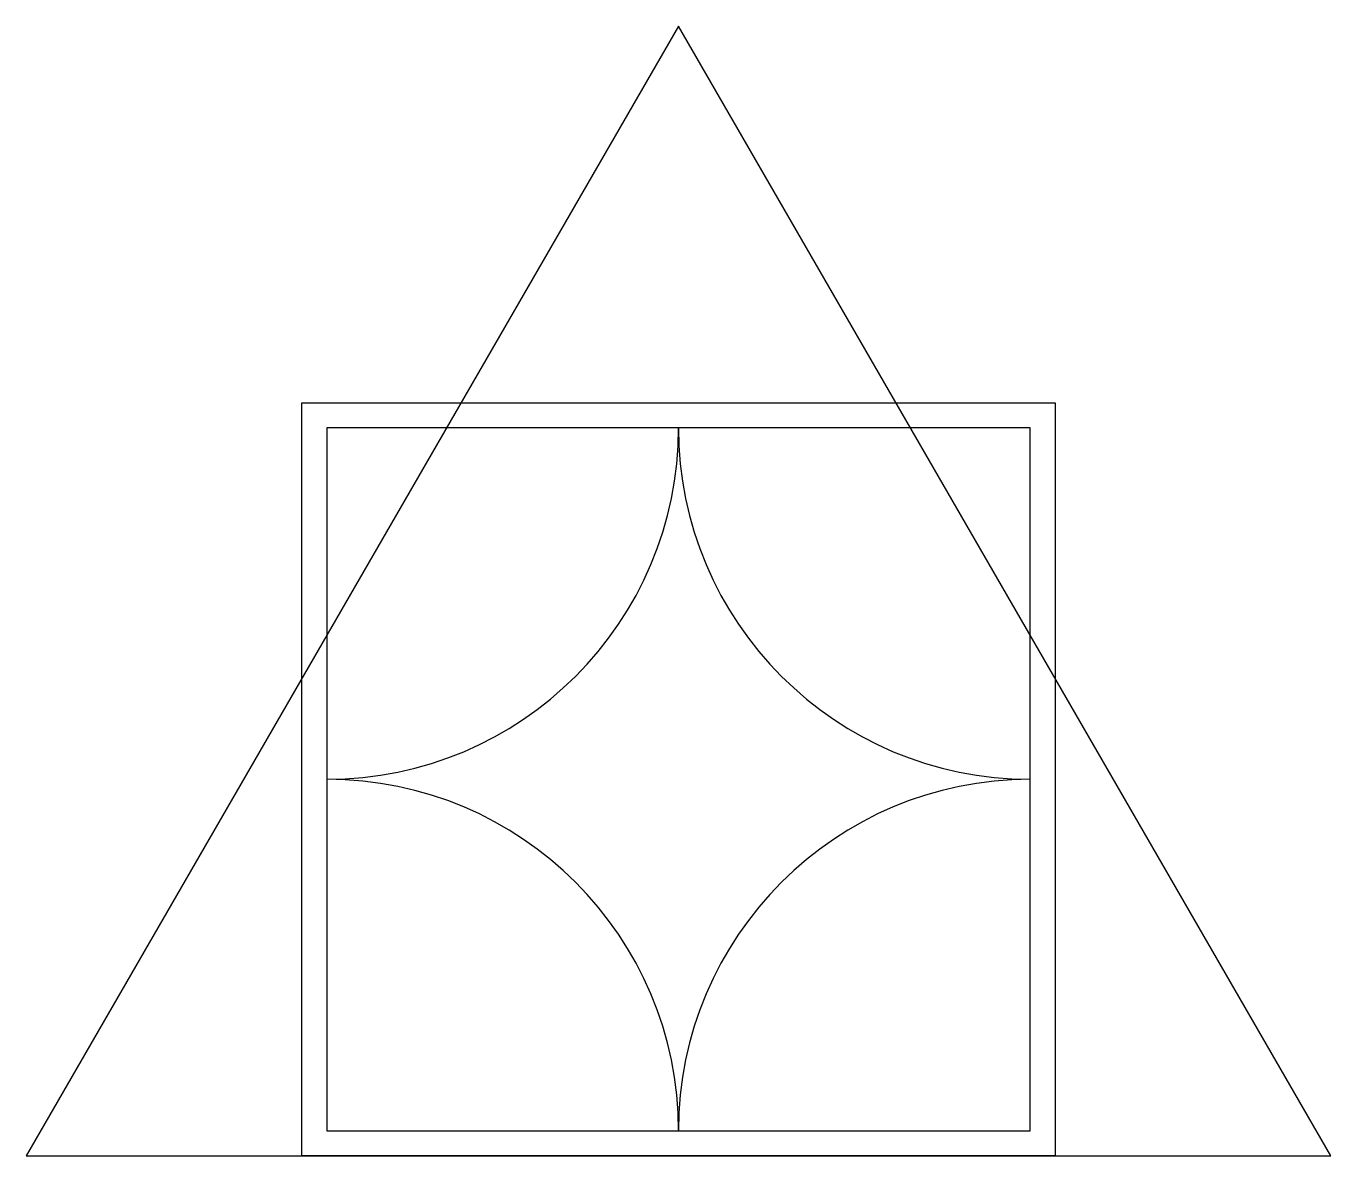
# Model space of a CAD drawing. Header units: feet. Extents: x -0.87 to 0.87, y -0.5 to 1.
import ezdxf

# ---------------------------------------------------------------- set-up
doc = ezdxf.new("R2010")
doc.units = ezdxf.units.FT
doc.header["$MEASUREMENT"] = 0
doc.layers.add('3DFACE', color=7, linetype='Continuous')

msp = doc.modelspace()

# ---------------------------------------------------------------- linework, layer by layer
at = {"elevation": 0.99}
msp.add_lwpolyline([(0, 1), (-0.866, -0.5), (0.866, -0.5)], close=True, dxfattribs=at)
for centre, start, end in [((-0.4667, 0.4667, 1.0001), 270, 0), ((0.4667, 0.4667, 1.0001), 180, 270), ((-0.4667, -0.4667, 1.0001), 0, 90), ((0.4667, -0.4667, 1.0001), 90, 180)]:
    msp.add_arc(centre, 0.4667, start, end)
msp.add_3dface([(-0.4667, 0.4667, 1.0001), (-0.4667, -0.4667, 1.0001), (0.4667, -0.4667, 1.0001), (0.4667, 0.4667, 1.0001)])
at = {"layer": '3DFACE'}
msp.add_3dface([(-0.5, 0.5, 1), (0.5, 0.5, 1), (0.5, -0.5, 1), (-0.5, -0.5, 1)], dxfattribs=at)
at = {"layer": 'Defpoints'}
msp.add_point((0, 0), dxfattribs=at)

doc.saveas('drawing.dxf')
